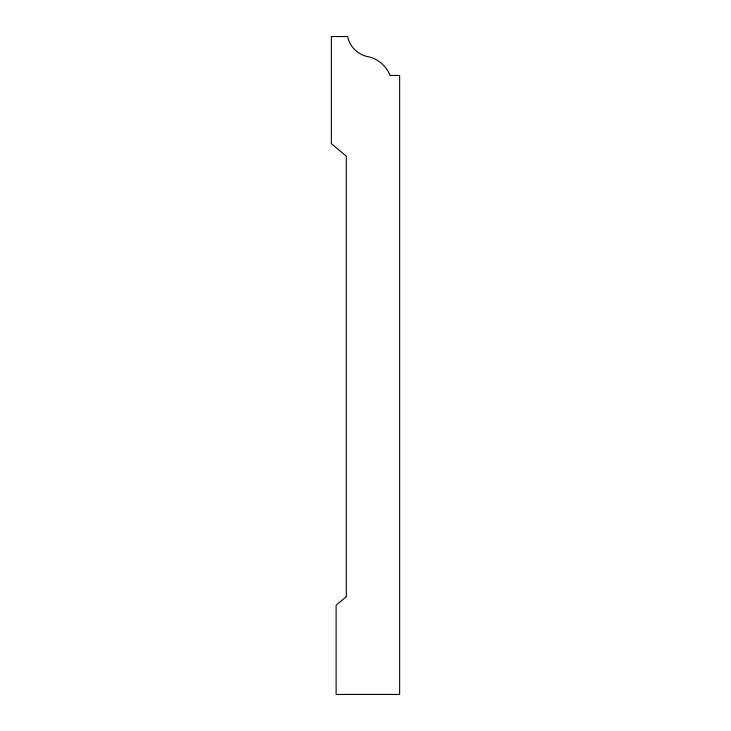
<?xml version="1.0" encoding="UTF-8"?>
<svg xmlns="http://www.w3.org/2000/svg" width="731" height="731" viewBox="0 0 731 731"><rect width="100%" height="100%" fill="white"/><g stroke="black" fill="none" stroke-linecap="round" stroke-linejoin="round"><path stroke-width="1.1" d="M346.293 596.679L336.114 605.241L336.114 694.45L399.638 694.45L399.638 75.485L390.098 75.485A30.994 30.994 0 0 0 369.63 57.009A26.088 26.088 0 0 1 347.609 36.55L331.362 36.55L331.362 143.669L346.293 156.169L346.293 596.679"/></g></svg>
